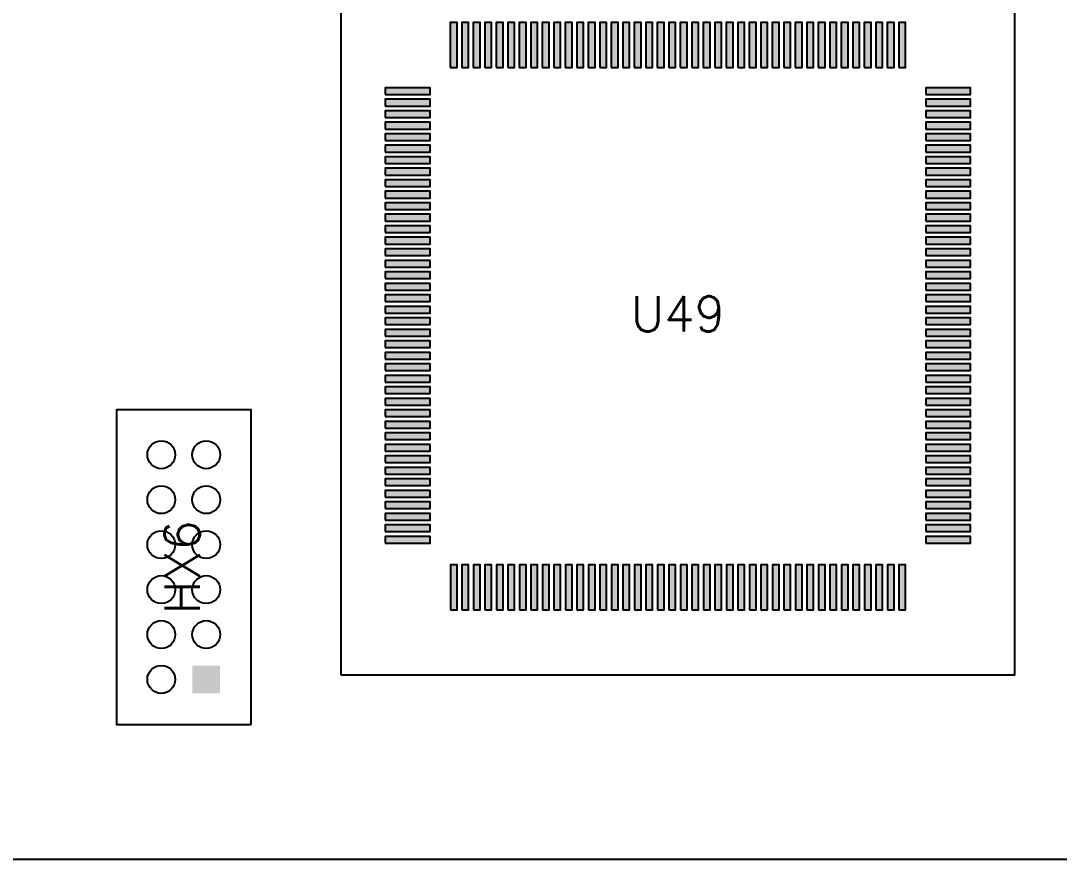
# Model space of a CAD drawing. Header units: millimetres. Extents: x 0 to 245, y 0 to 220.
# Drawn here: x 58.7 to 117.4, y 0 to 47.4 of the extents above; entities that cross this region are included whole.
import ezdxf

# ---------------------------------------------------------------- set-up
doc = ezdxf.new("R2010")
doc.units = ezdxf.units.MM
for name, color, linetype in [('Board', 255, 'Continuous'), ('PcbOutLine', 255, 'Continuous'), ('T_SMDOutline_InBom', 5, 'Continuous'), ('T_SMDText_InBom', 8, 'Continuous'), ('T_THTOutline_InBom', 22, 'Continuous'), ('T_THTText_InBom', 22, 'Continuous'), ('Top-InBomParts-SMD-0', 10, 'Continuous'), ('Top-InBomParts-THT-0', 22, 'Continuous'), ('Top-InBomParts-THT-all', 22, 'Continuous'), ('Top-InBomSMDPins-all', 5, 'Continuous'), ('Top-InBomSMDPinsPad-all', 5, 'Continuous')]:
    doc.layers.add(name, color=color, linetype=linetype)
doc.styles.get("Standard").update_dxf_attribs({"font": 'txt', "bigfont": 'gbcbig.shx'})

msp = doc.modelspace()

# ---------------------------------------------------------------- hatches: boundary and pattern name
at = {"layer": 'Top-InBomParts-THT-all'}
msp.add_hatch(color=256, dxfattribs=at).paths.add_polyline_path([(70.0024, 9.3726), (70.0024, 10.9474), (68.4276, 10.9474), (68.4276, 9.3726), (70.0024, 9.3726)], flags=0)
at = {"layer": 'Top-InBomSMDPinsPad-all'}
for points in [[(83.0151, 44.7444), (83.3961, 44.7444), (83.3961, 47.2844), (83.0151, 47.2844), (83.0151, 44.7444)], [(83.6653, 44.7444), (84.0463, 44.7444), (84.0463, 47.2844), (83.6653, 47.2844), (83.6653, 44.7444)], [(84.3156, 44.7444), (84.6966, 44.7444), (84.6966, 47.2844), (84.3156, 47.2844), (84.3156, 44.7444)], [(84.9658, 44.7444), (85.3468, 44.7444), (85.3468, 47.2844), (84.9658, 47.2844), (84.9658, 44.7444)], [(85.616, 44.7444), (85.997, 44.7444), (85.997, 47.2844), (85.616, 47.2844), (85.616, 44.7444)], [(86.2663, 44.7444), (86.6473, 44.7444), (86.6473, 47.2844), (86.2663, 47.2844), (86.2663, 44.7444)], [(86.9165, 44.7444), (87.2975, 44.7444), (87.2975, 47.2844), (86.9165, 47.2844), (86.9165, 44.7444)], [(87.5668, 44.7444), (87.9478, 44.7444), (87.9478, 47.2844), (87.5668, 47.2844), (87.5668, 44.7444)], [(88.217, 44.7444), (88.598, 44.7444), (88.598, 47.2844), (88.217, 47.2844), (88.217, 44.7444)], [(88.8672, 44.7444), (89.2482, 44.7444), (89.2482, 47.2844), (88.8672, 47.2844), (88.8672, 44.7444)], [(89.5175, 44.7444), (89.8985, 44.7444), (89.8985, 47.2844), (89.5175, 47.2844), (89.5175, 44.7444)], [(90.1677, 44.7444), (90.5487, 44.7444), (90.5487, 47.2844), (90.1677, 47.2844), (90.1677, 44.7444)], [(90.818, 44.7444), (91.199, 44.7444), (91.199, 47.2844), (90.818, 47.2844), (90.818, 44.7444)], [(91.4682, 44.7444), (91.8492, 44.7444), (91.8492, 47.2844), (91.4682, 47.2844), (91.4682, 44.7444)], [(92.1184, 44.7444), (92.4994, 44.7444), (92.4994, 47.2844), (92.1184, 47.2844), (92.1184, 44.7444)], [(92.7687, 44.7444), (93.1497, 44.7444), (93.1497, 47.2844), (92.7687, 47.2844), (92.7687, 44.7444)], [(93.4189, 44.7444), (93.7999, 44.7444), (93.7999, 47.2844), (93.4189, 47.2844), (93.4189, 44.7444)], [(94.0692, 44.7444), (94.4502, 44.7444), (94.4502, 47.2844), (94.0692, 47.2844), (94.0692, 44.7444)], [(94.7194, 44.7444), (95.1004, 44.7444), (95.1004, 47.2844), (94.7194, 47.2844), (94.7194, 44.7444)], [(95.3696, 44.7444), (95.7506, 44.7444), (95.7506, 47.2844), (95.3696, 47.2844), (95.3696, 44.7444)], [(96.0194, 44.7444), (96.4004, 44.7444), (96.4004, 47.2844), (96.0194, 47.2844), (96.0194, 44.7444)], [(96.6696, 44.7444), (97.0506, 44.7444), (97.0506, 47.2844), (96.6696, 47.2844), (96.6696, 44.7444)], [(97.3198, 44.7444), (97.7008, 44.7444), (97.7008, 47.2844), (97.3198, 47.2844), (97.3198, 44.7444)], [(97.9701, 44.7444), (98.3511, 44.7444), (98.3511, 47.2844), (97.9701, 47.2844), (97.9701, 44.7444)], [(98.6203, 44.7444), (99.0013, 44.7444), (99.0013, 47.2844), (98.6203, 47.2844), (98.6203, 44.7444)], [(99.2706, 44.7444), (99.6516, 44.7444), (99.6516, 47.2844), (99.2706, 47.2844), (99.2706, 44.7444)], [(99.9208, 44.7444), (100.3018, 44.7444), (100.3018, 47.2844), (99.9208, 47.2844), (99.9208, 44.7444)], [(100.571, 44.7444), (100.952, 44.7444), (100.952, 47.2844), (100.571, 47.2844), (100.571, 44.7444)], [(101.2213, 44.7444), (101.6023, 44.7444), (101.6023, 47.2844), (101.2213, 47.2844), (101.2213, 44.7444)], [(101.8715, 44.7444), (102.2525, 44.7444), (102.2525, 47.2844), (101.8715, 47.2844), (101.8715, 44.7444)], [(102.5218, 44.7444), (102.9028, 44.7444), (102.9028, 47.2844), (102.5218, 47.2844), (102.5218, 44.7444)], [(103.172, 44.7444), (103.553, 44.7444), (103.553, 47.2844), (103.172, 47.2844), (103.172, 44.7444)], [(103.8222, 44.7444), (104.2032, 44.7444), (104.2032, 47.2844), (103.8222, 47.2844), (103.8222, 44.7444)], [(104.4725, 44.7444), (104.8535, 44.7444), (104.8535, 47.2844), (104.4725, 47.2844), (104.4725, 44.7444)], [(105.1227, 44.7444), (105.5037, 44.7444), (105.5037, 47.2844), (105.1227, 47.2844), (105.1227, 44.7444)], [(105.773, 44.7444), (106.154, 44.7444), (106.154, 47.2844), (105.773, 47.2844), (105.773, 44.7444)], [(106.4232, 44.7444), (106.8042, 44.7444), (106.8042, 47.2844), (106.4232, 47.2844), (106.4232, 44.7444)], [(107.0734, 44.7444), (107.4544, 44.7444), (107.4544, 47.2844), (107.0734, 47.2844), (107.0734, 44.7444)], [(107.7237, 44.7444), (108.1047, 44.7444), (108.1047, 47.2844), (107.7237, 47.2844), (107.7237, 44.7444)], [(108.3739, 44.7444), (108.7549, 44.7444), (108.7549, 47.2844), (108.3739, 47.2844), (108.3739, 44.7444)], [(79.3346, 43.2229), (81.8746, 43.2229), (81.8746, 43.6039), (79.3346, 43.6039), (79.3346, 43.2229)], [(109.8954, 43.2229), (112.4354, 43.2229), (112.4354, 43.6039), (109.8954, 43.6039), (109.8954, 43.2229)], [(79.3346, 42.5727), (81.8746, 42.5727), (81.8746, 42.9537), (79.3346, 42.9537), (79.3346, 42.5727)], [(109.8954, 42.5727), (112.4354, 42.5727), (112.4354, 42.9537), (109.8954, 42.9537), (109.8954, 42.5727)], [(79.3346, 41.9224), (81.8746, 41.9224), (81.8746, 42.3034), (79.3346, 42.3034), (79.3346, 41.9224)], [(109.8954, 41.9224), (112.4354, 41.9224), (112.4354, 42.3034), (109.8954, 42.3034), (109.8954, 41.9224)], [(79.3346, 41.2722), (81.8746, 41.2722), (81.8746, 41.6532), (79.3346, 41.6532), (79.3346, 41.2722)], [(109.8954, 41.2722), (112.4354, 41.2722), (112.4354, 41.6532), (109.8954, 41.6532), (109.8954, 41.2722)], [(79.3346, 40.622), (81.8746, 40.622), (81.8746, 41.003), (79.3346, 41.003), (79.3346, 40.622)], [(109.8954, 40.622), (112.4354, 40.622), (112.4354, 41.003), (109.8954, 41.003), (109.8954, 40.622)], [(79.3346, 39.9717), (81.8746, 39.9717), (81.8746, 40.3527), (79.3346, 40.3527), (79.3346, 39.9717)], [(109.8954, 39.9717), (112.4354, 39.9717), (112.4354, 40.3527), (109.8954, 40.3527), (109.8954, 39.9717)], [(79.3346, 39.3215), (81.8746, 39.3215), (81.8746, 39.7025), (79.3346, 39.7025), (79.3346, 39.3215)], [(109.8954, 39.3215), (112.4354, 39.3215), (112.4354, 39.7025), (109.8954, 39.7025), (109.8954, 39.3215)], [(79.3346, 38.6712), (81.8746, 38.6712), (81.8746, 39.0522), (79.3346, 39.0522), (79.3346, 38.6712)], [(109.8954, 38.6712), (112.4354, 38.6712), (112.4354, 39.0522), (109.8954, 39.0522), (109.8954, 38.6712)], [(79.3346, 38.021), (81.8746, 38.021), (81.8746, 38.402), (79.3346, 38.402), (79.3346, 38.021)], [(109.8954, 38.021), (112.4354, 38.021), (112.4354, 38.402), (109.8954, 38.402), (109.8954, 38.021)], [(79.3346, 37.3708), (81.8746, 37.3708), (81.8746, 37.7518), (79.3346, 37.7518), (79.3346, 37.3708)], [(109.8954, 37.3708), (112.4354, 37.3708), (112.4354, 37.7518), (109.8954, 37.7518), (109.8954, 37.3708)], [(79.3346, 36.7205), (81.8746, 36.7205), (81.8746, 37.1015), (79.3346, 37.1015), (79.3346, 36.7205)], [(109.8954, 36.7205), (112.4354, 36.7205), (112.4354, 37.1015), (109.8954, 37.1015), (109.8954, 36.7205)], [(79.3346, 36.0703), (81.8746, 36.0703), (81.8746, 36.4513), (79.3346, 36.4513), (79.3346, 36.0703)], [(109.8954, 36.0703), (112.4354, 36.0703), (112.4354, 36.4513), (109.8954, 36.4513), (109.8954, 36.0703)], [(79.3346, 35.42), (81.8746, 35.42), (81.8746, 35.801), (79.3346, 35.801), (79.3346, 35.42)], [(109.8954, 35.42), (112.4354, 35.42), (112.4354, 35.801), (109.8954, 35.801), (109.8954, 35.42)], [(79.3346, 34.7698), (81.8746, 34.7698), (81.8746, 35.1508), (79.3346, 35.1508), (79.3346, 34.7698)], [(109.8954, 34.7698), (112.4354, 34.7698), (112.4354, 35.1508), (109.8954, 35.1508), (109.8954, 34.7698)], [(79.3346, 34.1196), (81.8746, 34.1196), (81.8746, 34.5006), (79.3346, 34.5006), (79.3346, 34.1196)], [(109.8954, 34.1196), (112.4354, 34.1196), (112.4354, 34.5006), (109.8954, 34.5006), (109.8954, 34.1196)], [(79.3346, 33.4693), (81.8746, 33.4693), (81.8746, 33.8503), (79.3346, 33.8503), (79.3346, 33.4693)], [(109.8954, 33.4693), (112.4354, 33.4693), (112.4354, 33.8503), (109.8954, 33.8503), (109.8954, 33.4693)], [(79.3346, 32.8191), (81.8746, 32.8191), (81.8746, 33.2001), (79.3346, 33.2001), (79.3346, 32.8191)], [(109.8954, 32.8191), (112.4354, 32.8191), (112.4354, 33.2001), (109.8954, 33.2001), (109.8954, 32.8191)], [(79.3346, 32.1688), (81.8746, 32.1688), (81.8746, 32.5498), (79.3346, 32.5498), (79.3346, 32.1688)], [(109.8954, 32.1688), (112.4354, 32.1688), (112.4354, 32.5498), (109.8954, 32.5498), (109.8954, 32.1688)], [(79.3346, 31.5186), (81.8746, 31.5186), (81.8746, 31.8996), (79.3346, 31.8996), (79.3346, 31.5186)], [(109.8954, 31.5186), (112.4354, 31.5186), (112.4354, 31.8996), (109.8954, 31.8996), (109.8954, 31.5186)], [(79.3346, 30.8684), (81.8746, 30.8684), (81.8746, 31.2494), (79.3346, 31.2494), (79.3346, 30.8684)], [(109.8954, 30.8684), (112.4354, 30.8684), (112.4354, 31.2494), (109.8954, 31.2494), (109.8954, 30.8684)], [(79.3346, 30.2186), (81.8746, 30.2186), (81.8746, 30.5996), (79.3346, 30.5996), (79.3346, 30.2186)], [(109.8954, 30.2186), (112.4354, 30.2186), (112.4354, 30.5996), (109.8954, 30.5996), (109.8954, 30.2186)], [(79.3346, 29.5684), (81.8746, 29.5684), (81.8746, 29.9494), (79.3346, 29.9494), (79.3346, 29.5684)], [(109.8954, 29.5684), (112.4354, 29.5684), (112.4354, 29.9494), (109.8954, 29.9494), (109.8954, 29.5684)], [(79.3346, 28.9182), (81.8746, 28.9182), (81.8746, 29.2992), (79.3346, 29.2992), (79.3346, 28.9182)], [(109.8954, 28.9182), (112.4354, 28.9182), (112.4354, 29.2992), (109.8954, 29.2992), (109.8954, 28.9182)], [(79.3346, 28.2679), (81.8746, 28.2679), (81.8746, 28.6489), (79.3346, 28.6489), (79.3346, 28.2679)], [(109.8954, 28.2679), (112.4354, 28.2679), (112.4354, 28.6489), (109.8954, 28.6489), (109.8954, 28.2679)], [(79.3346, 27.6177), (81.8746, 27.6177), (81.8746, 27.9987), (79.3346, 27.9987), (79.3346, 27.6177)], [(109.8954, 27.6177), (112.4354, 27.6177), (112.4354, 27.9987), (109.8954, 27.9987), (109.8954, 27.6177)], [(79.3346, 26.9674), (81.8746, 26.9674), (81.8746, 27.3484), (79.3346, 27.3484), (79.3346, 26.9674)], [(109.8954, 26.9674), (112.4354, 26.9674), (112.4354, 27.3484), (109.8954, 27.3484), (109.8954, 26.9674)], [(79.3346, 26.3172), (81.8746, 26.3172), (81.8746, 26.6982), (79.3346, 26.6982), (79.3346, 26.3172)], [(109.8954, 26.3172), (112.4354, 26.3172), (112.4354, 26.6982), (109.8954, 26.6982), (109.8954, 26.3172)], [(79.3346, 25.667), (81.8746, 25.667), (81.8746, 26.048), (79.3346, 26.048), (79.3346, 25.667)], [(109.8954, 25.667), (112.4354, 25.667), (112.4354, 26.048), (109.8954, 26.048), (109.8954, 25.667)], [(79.3346, 25.0167), (81.8746, 25.0167), (81.8746, 25.3977), (79.3346, 25.3977), (79.3346, 25.0167)], [(109.8954, 25.0167), (112.4354, 25.0167), (112.4354, 25.3977), (109.8954, 25.3977), (109.8954, 25.0167)], [(79.3346, 24.3665), (81.8746, 24.3665), (81.8746, 24.7475), (79.3346, 24.7475), (79.3346, 24.3665)], [(109.8954, 24.3665), (112.4354, 24.3665), (112.4354, 24.7475), (109.8954, 24.7475), (109.8954, 24.3665)], [(79.3346, 23.7162), (81.8746, 23.7162), (81.8746, 24.0972), (79.3346, 24.0972), (79.3346, 23.7162)], [(109.8954, 23.7162), (112.4354, 23.7162), (112.4354, 24.0972), (109.8954, 24.0972), (109.8954, 23.7162)], [(79.3346, 23.066), (81.8746, 23.066), (81.8746, 23.447), (79.3346, 23.447), (79.3346, 23.066)], [(109.8954, 23.066), (112.4354, 23.066), (112.4354, 23.447), (109.8954, 23.447), (109.8954, 23.066)], [(79.3346, 22.4158), (81.8746, 22.4158), (81.8746, 22.7968), (79.3346, 22.7968), (79.3346, 22.4158)], [(109.8954, 22.4158), (112.4354, 22.4158), (112.4354, 22.7968), (109.8954, 22.7968), (109.8954, 22.4158)], [(79.3346, 21.7655), (81.8746, 21.7655), (81.8746, 22.1465), (79.3346, 22.1465), (79.3346, 21.7655)], [(109.8954, 21.7655), (112.4354, 21.7655), (112.4354, 22.1465), (109.8954, 22.1465), (109.8954, 21.7655)], [(79.3346, 21.1153), (81.8746, 21.1153), (81.8746, 21.4963), (79.3346, 21.4963), (79.3346, 21.1153)], [(109.8954, 21.1153), (112.4354, 21.1153), (112.4354, 21.4963), (109.8954, 21.4963), (109.8954, 21.1153)], [(79.3346, 20.465), (81.8746, 20.465), (81.8746, 20.846), (79.3346, 20.846), (79.3346, 20.465)], [(109.8954, 20.465), (112.4354, 20.465), (112.4354, 20.846), (109.8954, 20.846), (109.8954, 20.465)], [(79.3346, 19.8148), (81.8746, 19.8148), (81.8746, 20.1958), (79.3346, 20.1958), (79.3346, 19.8148)], [(109.8954, 19.8148), (112.4354, 19.8148), (112.4354, 20.1958), (109.8954, 20.1958), (109.8954, 19.8148)], [(79.3346, 19.1646), (81.8746, 19.1646), (81.8746, 19.5456), (79.3346, 19.5456), (79.3346, 19.1646)], [(109.8954, 19.1646), (112.4354, 19.1646), (112.4354, 19.5456), (109.8954, 19.5456), (109.8954, 19.1646)], [(79.3346, 18.5143), (81.8746, 18.5143), (81.8746, 18.8953), (79.3346, 18.8953), (79.3346, 18.5143)], [(109.8954, 18.5143), (112.4354, 18.5143), (112.4354, 18.8953), (109.8954, 18.8953), (109.8954, 18.5143)], [(79.3346, 17.8641), (81.8746, 17.8641), (81.8746, 18.2451), (79.3346, 18.2451), (79.3346, 17.8641)], [(109.8954, 17.8641), (112.4354, 17.8641), (112.4354, 18.2451), (109.8954, 18.2451), (109.8954, 17.8641)], [(83.0202, 14.0973), (83.4012, 14.0973), (83.4012, 16.6373), (83.0202, 16.6373), (83.0202, 14.0973)], [(83.6704, 14.0973), (84.0514, 14.0973), (84.0514, 16.6373), (83.6704, 16.6373), (83.6704, 14.0973)], [(84.3206, 14.0973), (84.7016, 14.0973), (84.7016, 16.6373), (84.3206, 16.6373), (84.3206, 14.0973)], [(84.9709, 14.0973), (85.3519, 14.0973), (85.3519, 16.6373), (84.9709, 16.6373), (84.9709, 14.0973)], [(85.6211, 14.0973), (86.0021, 14.0973), (86.0021, 16.6373), (85.6211, 16.6373), (85.6211, 14.0973)], [(86.2714, 14.0973), (86.6524, 14.0973), (86.6524, 16.6373), (86.2714, 16.6373), (86.2714, 14.0973)], [(86.9216, 14.0973), (87.3026, 14.0973), (87.3026, 16.6373), (86.9216, 16.6373), (86.9216, 14.0973)], [(87.5718, 14.0973), (87.9528, 14.0973), (87.9528, 16.6373), (87.5718, 16.6373), (87.5718, 14.0973)], [(88.2221, 14.0973), (88.6031, 14.0973), (88.6031, 16.6373), (88.2221, 16.6373), (88.2221, 14.0973)], [(88.8723, 14.0973), (89.2533, 14.0973), (89.2533, 16.6373), (88.8723, 16.6373), (88.8723, 14.0973)], [(89.5226, 14.0973), (89.9036, 14.0973), (89.9036, 16.6373), (89.5226, 16.6373), (89.5226, 14.0973)], [(90.1728, 14.0973), (90.5538, 14.0973), (90.5538, 16.6373), (90.1728, 16.6373), (90.1728, 14.0973)], [(90.823, 14.0973), (91.204, 14.0973), (91.204, 16.6373), (90.823, 16.6373), (90.823, 14.0973)], [(91.4733, 14.0973), (91.8543, 14.0973), (91.8543, 16.6373), (91.4733, 16.6373), (91.4733, 14.0973)], [(92.1235, 14.0973), (92.5045, 14.0973), (92.5045, 16.6373), (92.1235, 16.6373), (92.1235, 14.0973)], [(92.7738, 14.0973), (93.1548, 14.0973), (93.1548, 16.6373), (92.7738, 16.6373), (92.7738, 14.0973)], [(93.424, 14.0973), (93.805, 14.0973), (93.805, 16.6373), (93.424, 16.6373), (93.424, 14.0973)], [(94.0742, 14.0973), (94.4552, 14.0973), (94.4552, 16.6373), (94.0742, 16.6373), (94.0742, 14.0973)], [(94.7245, 14.0973), (95.1055, 14.0973), (95.1055, 16.6373), (94.7245, 16.6373), (94.7245, 14.0973)], [(95.3747, 14.0973), (95.7557, 14.0973), (95.7557, 16.6373), (95.3747, 16.6373), (95.3747, 14.0973)], [(96.0244, 14.0973), (96.4054, 14.0973), (96.4054, 16.6373), (96.0244, 16.6373), (96.0244, 14.0973)], [(96.6747, 14.0973), (97.0557, 14.0973), (97.0557, 16.6373), (96.6747, 16.6373), (96.6747, 14.0973)], [(97.3249, 14.0973), (97.7059, 14.0973), (97.7059, 16.6373), (97.3249, 16.6373), (97.3249, 14.0973)], [(97.9752, 14.0973), (98.3562, 14.0973), (98.3562, 16.6373), (97.9752, 16.6373), (97.9752, 14.0973)], [(98.6254, 14.0973), (99.0064, 14.0973), (99.0064, 16.6373), (98.6254, 16.6373), (98.6254, 14.0973)], [(99.2756, 14.0973), (99.6566, 14.0973), (99.6566, 16.6373), (99.2756, 16.6373), (99.2756, 14.0973)], [(99.9259, 14.0973), (100.3069, 14.0973), (100.3069, 16.6373), (99.9259, 16.6373), (99.9259, 14.0973)], [(100.5761, 14.0973), (100.9571, 14.0973), (100.9571, 16.6373), (100.5761, 16.6373), (100.5761, 14.0973)], [(101.2264, 14.0973), (101.6074, 14.0973), (101.6074, 16.6373), (101.2264, 16.6373), (101.2264, 14.0973)], [(101.8766, 14.0973), (102.2576, 14.0973), (102.2576, 16.6373), (101.8766, 16.6373), (101.8766, 14.0973)], [(102.5268, 14.0973), (102.9078, 14.0973), (102.9078, 16.6373), (102.5268, 16.6373), (102.5268, 14.0973)], [(103.1771, 14.0973), (103.5581, 14.0973), (103.5581, 16.6373), (103.1771, 16.6373), (103.1771, 14.0973)], [(103.8273, 14.0973), (104.2083, 14.0973), (104.2083, 16.6373), (103.8273, 16.6373), (103.8273, 14.0973)], [(104.4776, 14.0973), (104.8586, 14.0973), (104.8586, 16.6373), (104.4776, 16.6373), (104.4776, 14.0973)], [(105.1278, 14.0973), (105.5088, 14.0973), (105.5088, 16.6373), (105.1278, 16.6373), (105.1278, 14.0973)], [(105.778, 14.0973), (106.159, 14.0973), (106.159, 16.6373), (105.778, 16.6373), (105.778, 14.0973)], [(106.4283, 14.0973), (106.8093, 14.0973), (106.8093, 16.6373), (106.4283, 16.6373), (106.4283, 14.0973)], [(107.0785, 14.0973), (107.4595, 14.0973), (107.4595, 16.6373), (107.0785, 16.6373), (107.0785, 14.0973)], [(107.7288, 14.0973), (108.1098, 14.0973), (108.1098, 16.6373), (107.7288, 16.6373), (107.7288, 14.0973)], [(108.379, 14.0973), (108.76, 14.0973), (108.76, 16.6373), (108.379, 16.6373), (108.379, 14.0973)]]:
    msp.add_hatch(color=256, dxfattribs=at).paths.add_polyline_path(points, flags=0)

# ---------------------------------------------------------------- linework, layer by layer
at = {"layer": 'Board'}
msp.add_lwpolyline([(0, 0), (245.11, 0), (245.11, 219.71), (0, 219.71), (0, 0)], dxfattribs=at)
at = {"layer": 'PcbOutLine', "const_width": 0.000762}
msp.add_lwpolyline([(245.1095, 0), (0, 0)], dxfattribs=at)
at = {"layer": 'T_SMDOutline_InBom'}
msp.add_lwpolyline([(76.835, 10.414), (114.9347, 10.414), (114.9347, 51.0537), (76.835, 51.0537), (76.835, 10.414)], dxfattribs=at)
at = {"layer": 'T_THTOutline_InBom'}
msp.add_lwpolyline([(71.755, 7.62), (71.755, 25.4), (64.1353, 25.4), (64.1353, 7.6197), (71.755, 7.62)], dxfattribs=at)
at = {"layer": 'Top-InBomParts-SMD-0'}
msp.add_lwpolyline([(76.835, 10.414), (114.935, 10.414), (114.935, 51.054), (76.835, 51.054), (76.835, 10.414)], dxfattribs=at)
at = {"layer": 'Top-InBomParts-THT-0'}
msp.add_lwpolyline([(71.755, 7.62), (71.755, 25.4), (64.135, 25.4), (64.135, 7.6197), (71.755, 7.62)], dxfattribs=at)
at = {"layer": 'Top-InBomParts-THT-all'}
for centre in [(66.675, 22.86), (69.215, 22.86), (66.675, 20.32), (69.215, 20.32), (66.675, 17.7797), (69.215, 17.7797), (66.675, 15.2403), (69.215, 15.2403), (66.675, 12.7003), (69.215, 12.7003), (66.675, 10.16)]:
    msp.add_circle(centre, 0.7873, dxfattribs=at)
at = {"layer": 'Top-InBomSMDPins-all'}
for points in [[(83.0151, 44.7444), (83.3961, 44.7444), (83.3961, 47.2844), (83.0151, 47.2844), (83.0151, 44.7444)], [(83.6653, 44.7444), (84.0463, 44.7444), (84.0463, 47.2844), (83.6653, 47.2844), (83.6653, 44.7444)], [(84.3156, 44.7444), (84.6966, 44.7444), (84.6966, 47.2844), (84.3156, 47.2844), (84.3156, 44.7444)], [(84.9658, 44.7444), (85.3468, 44.7444), (85.3468, 47.2844), (84.9658, 47.2844), (84.9658, 44.7444)], [(85.616, 44.7444), (85.997, 44.7444), (85.997, 47.2844), (85.616, 47.2844), (85.616, 44.7444)], [(86.2663, 44.7444), (86.6473, 44.7444), (86.6473, 47.2844), (86.2663, 47.2844), (86.2663, 44.7444)], [(86.9165, 44.7444), (87.2975, 44.7444), (87.2975, 47.2844), (86.9165, 47.2844), (86.9165, 44.7444)], [(87.5668, 44.7444), (87.9478, 44.7444), (87.9478, 47.2844), (87.5668, 47.2844), (87.5668, 44.7444)], [(88.217, 44.7444), (88.598, 44.7444), (88.598, 47.2844), (88.217, 47.2844), (88.217, 44.7444)], [(88.8672, 44.7444), (89.2482, 44.7444), (89.2482, 47.2844), (88.8672, 47.2844), (88.8672, 44.7444)], [(89.5175, 44.7444), (89.8985, 44.7444), (89.8985, 47.2844), (89.5175, 47.2844), (89.5175, 44.7444)], [(90.1677, 44.7444), (90.5487, 44.7444), (90.5487, 47.2844), (90.1677, 47.2844), (90.1677, 44.7444)], [(90.818, 44.7444), (91.199, 44.7444), (91.199, 47.2844), (90.818, 47.2844), (90.818, 44.7444)], [(91.4682, 44.7444), (91.8492, 44.7444), (91.8492, 47.2844), (91.4682, 47.2844), (91.4682, 44.7444)], [(92.1184, 44.7444), (92.4994, 44.7444), (92.4994, 47.2844), (92.1184, 47.2844), (92.1184, 44.7444)], [(92.7687, 44.7444), (93.1497, 44.7444), (93.1497, 47.2844), (92.7687, 47.2844), (92.7687, 44.7444)], [(93.4189, 44.7444), (93.7999, 44.7444), (93.7999, 47.2844), (93.4189, 47.2844), (93.4189, 44.7444)], [(94.0692, 44.7444), (94.4502, 44.7444), (94.4502, 47.2844), (94.0692, 47.2844), (94.0692, 44.7444)], [(94.7194, 44.7444), (95.1004, 44.7444), (95.1004, 47.2844), (94.7194, 47.2844), (94.7194, 44.7444)], [(95.3696, 44.7444), (95.7506, 44.7444), (95.7506, 47.2844), (95.3696, 47.2844), (95.3696, 44.7444)], [(96.0194, 44.7444), (96.4004, 44.7444), (96.4004, 47.2844), (96.0194, 47.2844), (96.0194, 44.7444)], [(96.6696, 44.7444), (97.0506, 44.7444), (97.0506, 47.2844), (96.6696, 47.2844), (96.6696, 44.7444)], [(97.3198, 44.7444), (97.7008, 44.7444), (97.7008, 47.2844), (97.3198, 47.2844), (97.3198, 44.7444)], [(97.9701, 44.7444), (98.3511, 44.7444), (98.3511, 47.2844), (97.9701, 47.2844), (97.9701, 44.7444)], [(98.6203, 44.7444), (99.0013, 44.7444), (99.0013, 47.2844), (98.6203, 47.2844), (98.6203, 44.7444)], [(99.2706, 44.7444), (99.6516, 44.7444), (99.6516, 47.2844), (99.2706, 47.2844), (99.2706, 44.7444)], [(99.9208, 44.7444), (100.3018, 44.7444), (100.3018, 47.2844), (99.9208, 47.2844), (99.9208, 44.7444)], [(100.571, 44.7444), (100.952, 44.7444), (100.952, 47.2844), (100.571, 47.2844), (100.571, 44.7444)], [(101.2213, 44.7444), (101.6023, 44.7444), (101.6023, 47.2844), (101.2213, 47.2844), (101.2213, 44.7444)], [(101.8715, 44.7444), (102.2525, 44.7444), (102.2525, 47.2844), (101.8715, 47.2844), (101.8715, 44.7444)], [(102.5218, 44.7444), (102.9028, 44.7444), (102.9028, 47.2844), (102.5218, 47.2844), (102.5218, 44.7444)], [(103.172, 44.7444), (103.553, 44.7444), (103.553, 47.2844), (103.172, 47.2844), (103.172, 44.7444)], [(103.8222, 44.7444), (104.2032, 44.7444), (104.2032, 47.2844), (103.8222, 47.2844), (103.8222, 44.7444)], [(104.4725, 44.7444), (104.8535, 44.7444), (104.8535, 47.2844), (104.4725, 47.2844), (104.4725, 44.7444)], [(105.1227, 44.7444), (105.5037, 44.7444), (105.5037, 47.2844), (105.1227, 47.2844), (105.1227, 44.7444)], [(105.773, 44.7444), (106.154, 44.7444), (106.154, 47.2844), (105.773, 47.2844), (105.773, 44.7444)], [(106.4232, 44.7444), (106.8042, 44.7444), (106.8042, 47.2844), (106.4232, 47.2844), (106.4232, 44.7444)], [(107.0734, 44.7444), (107.4544, 44.7444), (107.4544, 47.2844), (107.0734, 47.2844), (107.0734, 44.7444)], [(107.7237, 44.7444), (108.1047, 44.7444), (108.1047, 47.2844), (107.7237, 47.2844), (107.7237, 44.7444)], [(108.3739, 44.7444), (108.7549, 44.7444), (108.7549, 47.2844), (108.3739, 47.2844), (108.3739, 44.7444)], [(79.3346, 43.2229), (81.8746, 43.2229), (81.8746, 43.6039), (79.3346, 43.6039), (79.3346, 43.2229)], [(109.8954, 43.2229), (112.4354, 43.2229), (112.4354, 43.6039), (109.8954, 43.6039), (109.8954, 43.2229)], [(79.3346, 42.5727), (81.8746, 42.5727), (81.8746, 42.9537), (79.3346, 42.9537), (79.3346, 42.5727)], [(109.8954, 42.5727), (112.4354, 42.5727), (112.4354, 42.9537), (109.8954, 42.9537), (109.8954, 42.5727)], [(79.3346, 41.9224), (81.8746, 41.9224), (81.8746, 42.3034), (79.3346, 42.3034), (79.3346, 41.9224)], [(109.8954, 41.9224), (112.4354, 41.9224), (112.4354, 42.3034), (109.8954, 42.3034), (109.8954, 41.9224)], [(79.3346, 41.2722), (81.8746, 41.2722), (81.8746, 41.6532), (79.3346, 41.6532), (79.3346, 41.2722)], [(109.8954, 41.2722), (112.4354, 41.2722), (112.4354, 41.6532), (109.8954, 41.6532), (109.8954, 41.2722)], [(79.3346, 40.622), (81.8746, 40.622), (81.8746, 41.003), (79.3346, 41.003), (79.3346, 40.622)], [(109.8954, 40.622), (112.4354, 40.622), (112.4354, 41.003), (109.8954, 41.003), (109.8954, 40.622)], [(79.3346, 39.9717), (81.8746, 39.9717), (81.8746, 40.3527), (79.3346, 40.3527), (79.3346, 39.9717)], [(109.8954, 39.9717), (112.4354, 39.9717), (112.4354, 40.3527), (109.8954, 40.3527), (109.8954, 39.9717)], [(79.3346, 39.3215), (81.8746, 39.3215), (81.8746, 39.7025), (79.3346, 39.7025), (79.3346, 39.3215)], [(109.8954, 39.3215), (112.4354, 39.3215), (112.4354, 39.7025), (109.8954, 39.7025), (109.8954, 39.3215)], [(79.3346, 38.6712), (81.8746, 38.6712), (81.8746, 39.0522), (79.3346, 39.0522), (79.3346, 38.6712)], [(109.8954, 38.6712), (112.4354, 38.6712), (112.4354, 39.0522), (109.8954, 39.0522), (109.8954, 38.6712)], [(79.3346, 38.021), (81.8746, 38.021), (81.8746, 38.402), (79.3346, 38.402), (79.3346, 38.021)], [(109.8954, 38.021), (112.4354, 38.021), (112.4354, 38.402), (109.8954, 38.402), (109.8954, 38.021)], [(79.3346, 37.3708), (81.8746, 37.3708), (81.8746, 37.7518), (79.3346, 37.7518), (79.3346, 37.3708)], [(109.8954, 37.3708), (112.4354, 37.3708), (112.4354, 37.7518), (109.8954, 37.7518), (109.8954, 37.3708)], [(79.3346, 36.7205), (81.8746, 36.7205), (81.8746, 37.1015), (79.3346, 37.1015), (79.3346, 36.7205)], [(109.8954, 36.7205), (112.4354, 36.7205), (112.4354, 37.1015), (109.8954, 37.1015), (109.8954, 36.7205)], [(79.3346, 36.0703), (81.8746, 36.0703), (81.8746, 36.4513), (79.3346, 36.4513), (79.3346, 36.0703)], [(109.8954, 36.0703), (112.4354, 36.0703), (112.4354, 36.4513), (109.8954, 36.4513), (109.8954, 36.0703)], [(79.3346, 35.42), (81.8746, 35.42), (81.8746, 35.801), (79.3346, 35.801), (79.3346, 35.42)], [(109.8954, 35.42), (112.4354, 35.42), (112.4354, 35.801), (109.8954, 35.801), (109.8954, 35.42)], [(79.3346, 34.7698), (81.8746, 34.7698), (81.8746, 35.1508), (79.3346, 35.1508), (79.3346, 34.7698)], [(109.8954, 34.7698), (112.4354, 34.7698), (112.4354, 35.1508), (109.8954, 35.1508), (109.8954, 34.7698)], [(79.3346, 34.1196), (81.8746, 34.1196), (81.8746, 34.5006), (79.3346, 34.5006), (79.3346, 34.1196)], [(109.8954, 34.1196), (112.4354, 34.1196), (112.4354, 34.5006), (109.8954, 34.5006), (109.8954, 34.1196)], [(79.3346, 33.4693), (81.8746, 33.4693), (81.8746, 33.8503), (79.3346, 33.8503), (79.3346, 33.4693)], [(109.8954, 33.4693), (112.4354, 33.4693), (112.4354, 33.8503), (109.8954, 33.8503), (109.8954, 33.4693)], [(79.3346, 32.8191), (81.8746, 32.8191), (81.8746, 33.2001), (79.3346, 33.2001), (79.3346, 32.8191)], [(109.8954, 32.8191), (112.4354, 32.8191), (112.4354, 33.2001), (109.8954, 33.2001), (109.8954, 32.8191)], [(79.3346, 32.1688), (81.8746, 32.1688), (81.8746, 32.5498), (79.3346, 32.5498), (79.3346, 32.1688)], [(109.8954, 32.1688), (112.4354, 32.1688), (112.4354, 32.5498), (109.8954, 32.5498), (109.8954, 32.1688)], [(79.3346, 31.5186), (81.8746, 31.5186), (81.8746, 31.8996), (79.3346, 31.8996), (79.3346, 31.5186)], [(109.8954, 31.5186), (112.4354, 31.5186), (112.4354, 31.8996), (109.8954, 31.8996), (109.8954, 31.5186)], [(79.3346, 30.8684), (81.8746, 30.8684), (81.8746, 31.2494), (79.3346, 31.2494), (79.3346, 30.8684)], [(109.8954, 30.8684), (112.4354, 30.8684), (112.4354, 31.2494), (109.8954, 31.2494), (109.8954, 30.8684)], [(79.3346, 30.2186), (81.8746, 30.2186), (81.8746, 30.5996), (79.3346, 30.5996), (79.3346, 30.2186)], [(109.8954, 30.2186), (112.4354, 30.2186), (112.4354, 30.5996), (109.8954, 30.5996), (109.8954, 30.2186)], [(79.3346, 29.5684), (81.8746, 29.5684), (81.8746, 29.9494), (79.3346, 29.9494), (79.3346, 29.5684)], [(109.8954, 29.5684), (112.4354, 29.5684), (112.4354, 29.9494), (109.8954, 29.9494), (109.8954, 29.5684)], [(79.3346, 28.9182), (81.8746, 28.9182), (81.8746, 29.2992), (79.3346, 29.2992), (79.3346, 28.9182)], [(109.8954, 28.9182), (112.4354, 28.9182), (112.4354, 29.2992), (109.8954, 29.2992), (109.8954, 28.9182)], [(79.3346, 28.2679), (81.8746, 28.2679), (81.8746, 28.6489), (79.3346, 28.6489), (79.3346, 28.2679)], [(109.8954, 28.2679), (112.4354, 28.2679), (112.4354, 28.6489), (109.8954, 28.6489), (109.8954, 28.2679)], [(79.3346, 27.6177), (81.8746, 27.6177), (81.8746, 27.9987), (79.3346, 27.9987), (79.3346, 27.6177)], [(109.8954, 27.6177), (112.4354, 27.6177), (112.4354, 27.9987), (109.8954, 27.9987), (109.8954, 27.6177)], [(79.3346, 26.9674), (81.8746, 26.9674), (81.8746, 27.3484), (79.3346, 27.3484), (79.3346, 26.9674)], [(109.8954, 26.9674), (112.4354, 26.9674), (112.4354, 27.3484), (109.8954, 27.3484), (109.8954, 26.9674)], [(79.3346, 26.3172), (81.8746, 26.3172), (81.8746, 26.6982), (79.3346, 26.6982), (79.3346, 26.3172)], [(109.8954, 26.3172), (112.4354, 26.3172), (112.4354, 26.6982), (109.8954, 26.6982), (109.8954, 26.3172)], [(79.3346, 25.667), (81.8746, 25.667), (81.8746, 26.048), (79.3346, 26.048), (79.3346, 25.667)], [(109.8954, 25.667), (112.4354, 25.667), (112.4354, 26.048), (109.8954, 26.048), (109.8954, 25.667)], [(79.3346, 25.0167), (81.8746, 25.0167), (81.8746, 25.3977), (79.3346, 25.3977), (79.3346, 25.0167)], [(109.8954, 25.0167), (112.4354, 25.0167), (112.4354, 25.3977), (109.8954, 25.3977), (109.8954, 25.0167)], [(79.3346, 24.3665), (81.8746, 24.3665), (81.8746, 24.7475), (79.3346, 24.7475), (79.3346, 24.3665)], [(109.8954, 24.3665), (112.4354, 24.3665), (112.4354, 24.7475), (109.8954, 24.7475), (109.8954, 24.3665)], [(79.3346, 23.7162), (81.8746, 23.7162), (81.8746, 24.0972), (79.3346, 24.0972), (79.3346, 23.7162)], [(109.8954, 23.7162), (112.4354, 23.7162), (112.4354, 24.0972), (109.8954, 24.0972), (109.8954, 23.7162)], [(79.3346, 23.066), (81.8746, 23.066), (81.8746, 23.447), (79.3346, 23.447), (79.3346, 23.066)], [(109.8954, 23.066), (112.4354, 23.066), (112.4354, 23.447), (109.8954, 23.447), (109.8954, 23.066)], [(79.3346, 22.4158), (81.8746, 22.4158), (81.8746, 22.7968), (79.3346, 22.7968), (79.3346, 22.4158)], [(109.8954, 22.4158), (112.4354, 22.4158), (112.4354, 22.7968), (109.8954, 22.7968), (109.8954, 22.4158)], [(79.3346, 21.7655), (81.8746, 21.7655), (81.8746, 22.1465), (79.3346, 22.1465), (79.3346, 21.7655)], [(109.8954, 21.7655), (112.4354, 21.7655), (112.4354, 22.1465), (109.8954, 22.1465), (109.8954, 21.7655)], [(79.3346, 21.1153), (81.8746, 21.1153), (81.8746, 21.4963), (79.3346, 21.4963), (79.3346, 21.1153)], [(109.8954, 21.1153), (112.4354, 21.1153), (112.4354, 21.4963), (109.8954, 21.4963), (109.8954, 21.1153)], [(79.3346, 20.465), (81.8746, 20.465), (81.8746, 20.846), (79.3346, 20.846), (79.3346, 20.465)], [(109.8954, 20.465), (112.4354, 20.465), (112.4354, 20.846), (109.8954, 20.846), (109.8954, 20.465)], [(79.3346, 19.8148), (81.8746, 19.8148), (81.8746, 20.1958), (79.3346, 20.1958), (79.3346, 19.8148)], [(109.8954, 19.8148), (112.4354, 19.8148), (112.4354, 20.1958), (109.8954, 20.1958), (109.8954, 19.8148)], [(79.3346, 19.1646), (81.8746, 19.1646), (81.8746, 19.5456), (79.3346, 19.5456), (79.3346, 19.1646)], [(109.8954, 19.1646), (112.4354, 19.1646), (112.4354, 19.5456), (109.8954, 19.5456), (109.8954, 19.1646)], [(79.3346, 18.5143), (81.8746, 18.5143), (81.8746, 18.8953), (79.3346, 18.8953), (79.3346, 18.5143)], [(109.8954, 18.5143), (112.4354, 18.5143), (112.4354, 18.8953), (109.8954, 18.8953), (109.8954, 18.5143)], [(79.3346, 17.8641), (81.8746, 17.8641), (81.8746, 18.2451), (79.3346, 18.2451), (79.3346, 17.8641)], [(109.8954, 17.8641), (112.4354, 17.8641), (112.4354, 18.2451), (109.8954, 18.2451), (109.8954, 17.8641)], [(83.0202, 14.0973), (83.4012, 14.0973), (83.4012, 16.6373), (83.0202, 16.6373), (83.0202, 14.0973)], [(83.6704, 14.0973), (84.0514, 14.0973), (84.0514, 16.6373), (83.6704, 16.6373), (83.6704, 14.0973)], [(84.3206, 14.0973), (84.7016, 14.0973), (84.7016, 16.6373), (84.3206, 16.6373), (84.3206, 14.0973)], [(84.9709, 14.0973), (85.3519, 14.0973), (85.3519, 16.6373), (84.9709, 16.6373), (84.9709, 14.0973)], [(85.6211, 14.0973), (86.0021, 14.0973), (86.0021, 16.6373), (85.6211, 16.6373), (85.6211, 14.0973)], [(86.2714, 14.0973), (86.6524, 14.0973), (86.6524, 16.6373), (86.2714, 16.6373), (86.2714, 14.0973)], [(86.9216, 14.0973), (87.3026, 14.0973), (87.3026, 16.6373), (86.9216, 16.6373), (86.9216, 14.0973)], [(87.5718, 14.0973), (87.9528, 14.0973), (87.9528, 16.6373), (87.5718, 16.6373), (87.5718, 14.0973)], [(88.2221, 14.0973), (88.6031, 14.0973), (88.6031, 16.6373), (88.2221, 16.6373), (88.2221, 14.0973)], [(88.8723, 14.0973), (89.2533, 14.0973), (89.2533, 16.6373), (88.8723, 16.6373), (88.8723, 14.0973)], [(89.5226, 14.0973), (89.9036, 14.0973), (89.9036, 16.6373), (89.5226, 16.6373), (89.5226, 14.0973)], [(90.1728, 14.0973), (90.5538, 14.0973), (90.5538, 16.6373), (90.1728, 16.6373), (90.1728, 14.0973)], [(90.823, 14.0973), (91.204, 14.0973), (91.204, 16.6373), (90.823, 16.6373), (90.823, 14.0973)], [(91.4733, 14.0973), (91.8543, 14.0973), (91.8543, 16.6373), (91.4733, 16.6373), (91.4733, 14.0973)], [(92.1235, 14.0973), (92.5045, 14.0973), (92.5045, 16.6373), (92.1235, 16.6373), (92.1235, 14.0973)], [(92.7738, 14.0973), (93.1548, 14.0973), (93.1548, 16.6373), (92.7738, 16.6373), (92.7738, 14.0973)], [(93.424, 14.0973), (93.805, 14.0973), (93.805, 16.6373), (93.424, 16.6373), (93.424, 14.0973)], [(94.0742, 14.0973), (94.4552, 14.0973), (94.4552, 16.6373), (94.0742, 16.6373), (94.0742, 14.0973)], [(94.7245, 14.0973), (95.1055, 14.0973), (95.1055, 16.6373), (94.7245, 16.6373), (94.7245, 14.0973)], [(95.3747, 14.0973), (95.7557, 14.0973), (95.7557, 16.6373), (95.3747, 16.6373), (95.3747, 14.0973)], [(96.0244, 14.0973), (96.4054, 14.0973), (96.4054, 16.6373), (96.0244, 16.6373), (96.0244, 14.0973)], [(96.6747, 14.0973), (97.0557, 14.0973), (97.0557, 16.6373), (96.6747, 16.6373), (96.6747, 14.0973)], [(97.3249, 14.0973), (97.7059, 14.0973), (97.7059, 16.6373), (97.3249, 16.6373), (97.3249, 14.0973)], [(97.9752, 14.0973), (98.3562, 14.0973), (98.3562, 16.6373), (97.9752, 16.6373), (97.9752, 14.0973)], [(98.6254, 14.0973), (99.0064, 14.0973), (99.0064, 16.6373), (98.6254, 16.6373), (98.6254, 14.0973)], [(99.2756, 14.0973), (99.6566, 14.0973), (99.6566, 16.6373), (99.2756, 16.6373), (99.2756, 14.0973)], [(99.9259, 14.0973), (100.3069, 14.0973), (100.3069, 16.6373), (99.9259, 16.6373), (99.9259, 14.0973)], [(100.5761, 14.0973), (100.9571, 14.0973), (100.9571, 16.6373), (100.5761, 16.6373), (100.5761, 14.0973)], [(101.2264, 14.0973), (101.6074, 14.0973), (101.6074, 16.6373), (101.2264, 16.6373), (101.2264, 14.0973)], [(101.8766, 14.0973), (102.2576, 14.0973), (102.2576, 16.6373), (101.8766, 16.6373), (101.8766, 14.0973)], [(102.5268, 14.0973), (102.9078, 14.0973), (102.9078, 16.6373), (102.5268, 16.6373), (102.5268, 14.0973)], [(103.1771, 14.0973), (103.5581, 14.0973), (103.5581, 16.6373), (103.1771, 16.6373), (103.1771, 14.0973)], [(103.8273, 14.0973), (104.2083, 14.0973), (104.2083, 16.6373), (103.8273, 16.6373), (103.8273, 14.0973)], [(104.4776, 14.0973), (104.8586, 14.0973), (104.8586, 16.6373), (104.4776, 16.6373), (104.4776, 14.0973)], [(105.1278, 14.0973), (105.5088, 14.0973), (105.5088, 16.6373), (105.1278, 16.6373), (105.1278, 14.0973)], [(105.778, 14.0973), (106.159, 14.0973), (106.159, 16.6373), (105.778, 16.6373), (105.778, 14.0973)], [(106.4283, 14.0973), (106.8093, 14.0973), (106.8093, 16.6373), (106.4283, 16.6373), (106.4283, 14.0973)], [(107.0785, 14.0973), (107.4595, 14.0973), (107.4595, 16.6373), (107.0785, 16.6373), (107.0785, 14.0973)], [(107.7288, 14.0973), (108.1098, 14.0973), (108.1098, 16.6373), (107.7288, 16.6373), (107.7288, 14.0973)], [(108.379, 14.0973), (108.76, 14.0973), (108.76, 16.6373), (108.379, 16.6373), (108.379, 14.0973)]]:
    msp.add_lwpolyline(points, dxfattribs=at)

# ---------------------------------------------------------------- texts
at = {"layer": 'T_SMDText_InBom', "insert": (95.885, 30.8298, 1), "char_height": 2, "width": 5.999991, "attachment_point": 5}
msp.add_mtext('U49', dxfattribs=at)
at = {"layer": 'T_THTText_InBom', "insert": (67.849, 16.5097, 1), "char_height": 2, "width": 5.999991, "attachment_point": 5, "rotation": 90}
msp.add_mtext('HX6', dxfattribs=at)

doc.saveas('drawing.dxf')
